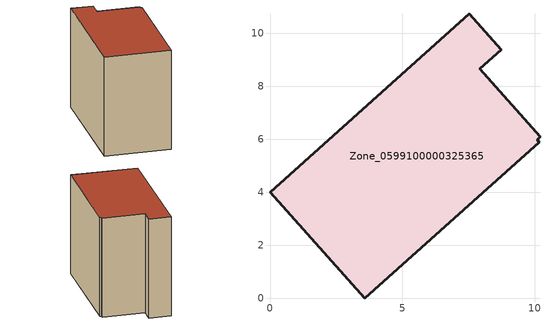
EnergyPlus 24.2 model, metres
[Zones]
Zone_0599100000325365
 floor ground (C_G): 10.09,5.97 10.16,5.89 3.57,0 0,4 7.53,10.73 8.74,9.38 7.92,8.65 10.2,6.08 z0
 wall outside (C_F): 7.53,10.73 0,4 3.57,0 10.16,5.89 10.09,5.97 10.2,6.08 7.92,8.65 8.74,9.38 7.53,10.73 z0:8.26
 roof outside (C_R): 10.16,5.89 10.09,5.97 10.2,6.08 7.92,8.65 8.74,9.38 7.53,10.73 0,4 3.57,0 z8.26
[BUILDING]
Pand.0599100000325365: North Axis=0; Terrain=City; Loads Convergence Tolerance Value=0.04; Temperature Convergence Tolerance Value=0.4; Solar Distribution=FullExterior; Maximum Number of Warmup Days=25; Minimum Number of Warmup Days=1
[Site:Location]
Rotterdam.The.Hague.AP_ZH_NLD Design_Conditions: Latitude=51.96; Longitude=4.45; Time Zone=1; Elevation=-4.5
[SITE:GROUNDTEMPERATURE:BUILDINGSURFACE]
18, 18, 18, 18, 18, 18, 18, 18, 18, 18, 18, 18
[MATERIAL] Thermal Absorptance=0.9; Solar Absorptance=0.7; Visible Absorptance=0.7
Name | Roughness | Thickness | Conductivity | Density | Specific Heat
G.TI.1975-1991 | MediumSmooth | 0.15 | 0.288461 | 540 | 1210
F.TI.1975-1991 | Rough | 0.3 | 0.230769 | 1920 | 840
R.TI.1975-1991 | MediumRough | 0.2 | 0.153846 | 1500 | 1000
[CONSTRUCTION]
C_G: G.TI.1975-1991
C_F: F.TI.1975-1991
C_R: R.TI.1975-1991
[ZONE]
Zone_0599100000325365: Type=1; Multiplier=1; Ceiling Height=Autocalculate; Volume=Autocalculate; Floor Area=autocalculate; Part of Total Floor Area=Yes
[ZONEINFILTRATION:DESIGNFLOWRATE]
Infil_Zone_0599100000325365: Zone or ZoneList or Space or SpaceList=Zone_0599100000325365; Schedule=AlwaysOn; Design Flow Rate Calculation Method=Flow/Area; Flow Rate per Floor Area=0.003; Constant Term Coefficient=1; Temperature Term Coefficient=0; Velocity Term Coefficient=0; Velocity Squared Term Coefficient=0
[HVACTEMPLATE:ZONE:IDEALLOADSAIRSYSTEM]
Zone_0599100000325365: Maximum Heating Supply Air Temperature=50; Minimum Cooling Supply Air Temperature=13; Maximum Heating Supply Air Humidity Ratio=0.0156; Minimum Cooling Supply Air Humidity Ratio=0.0077; Heating Limit=NoLimit; Cooling Limit=NoLimit; Dehumidification Control Type=ConstantSensibleHeatRatio; Cooling Sensible Heat Ratio=0.7; Dehumidification Setpoint=60; Humidification Control Type=None; Humidification Setpoint=30; Outdoor Air Method=None; Outdoor Air Flow Rate per Person=0.00944; Outdoor Air Flow Rate per Zone Floor Area=0; Outdoor Air Flow Rate per Zone=0; Demand Controlled Ventilation Type=None; Outdoor Air Economizer Type=NoEconomizer; Heat Recovery Type=None; Sensible Heat Recovery Effectiveness=0.7; Latent Heat Recovery Effectiveness=0.65
[ZONECONTROL:THERMOSTAT]
ThermostatControl_Zone_0599100000325365: Zone or ZoneList=Zone_0599100000325365; Control Type Schedule=DualSetpointControlType; Control 1=Thermostat_Zone_0599100000325365; Temperature Difference Between Cutout And Setpoint=0
[THERMOSTATSETPOINT:DUALSETPOINT]
Thermostat_Zone_0599100000325365: Heating Setpoint Temperature Schedule=HeatingSetpoint_Zone_0599100000325365; Cooling Setpoint Temperature Schedule=CoolingSetpoint_Zone_0599100000325365
[SCHEDULE:COMPACT]
HeatingSetpoint_Zone_0599100000325365: Through: 12/31, For: AllDays, Until: 24:00, 21
CoolingSetpoint_Zone_0599100000325365: Through: 12/31, For: AllDays, Until: 24:00, 24
DualSetpointControlType: Through: 12/31, For: AllDays, Until: 24:00, 4
AlwaysOn: Through: 12/31, For: AllDays, Until: 24:00, 1
